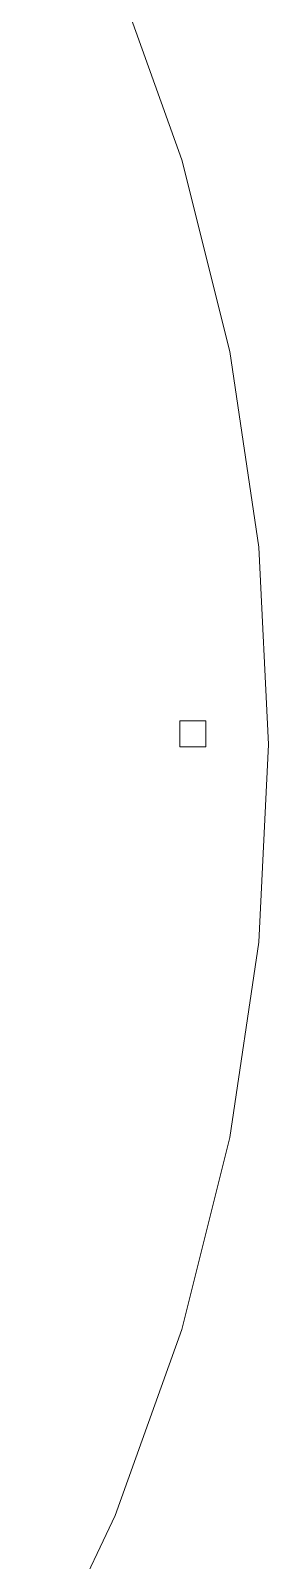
# Model space of a CAD drawing. Header units: centimetres. Extents: x -214 to 137, y -175 to 4.
# Drawn here: x -44.448 to -43.924, y -94.392 to -91.023 of the extents above; entities that cross this region are included whole.
import ezdxf

# ---------------------------------------------------------------- set-up
doc = ezdxf.new("R2010")
doc.units = ezdxf.units.CM
doc.header["$MEASUREMENT"] = 0
doc.layers.add('layer 1', color=7, linetype='Continuous')

msp = doc.modelspace()

# ---------------------------------------------------------------- linework, layer by layer
at = {"layer": 'layer 1', "color": 5, "lineweight": 9}
for points in [[(-44.11497, -91.3071), (-44.11497, -91.3071), (-44.26166, -90.89709), (-44.26166, -90.89709)], [(-44.11497, -91.3071), (-44.11497, -91.3071), (-44.26166, -90.89709), (-44.26166, -90.89709)], [(-44.11497, -91.3071), (-44.11497, -91.3071), (-44.26166, -90.89709), (-44.26166, -90.89709)], [(-44.11497, -91.3071), (-44.11497, -91.3071), (-44.26166, -90.89709), (-44.26166, -90.89709)], [(-44.11497, -91.3071), (-44.11497, -91.3071), (-44.26166, -90.89709), (-44.26166, -90.89709)], [(-44.11497, -91.3071), (-44.11497, -91.3071), (-44.26166, -90.89709), (-44.26166, -90.89709)], [(-44.11497, -91.3071), (-44.11497, -91.3071), (-44.26166, -90.89709), (-44.26166, -90.89709)], [(-44.11497, -91.3071), (-44.11497, -91.3071), (-44.26166, -90.89709), (-44.26166, -90.89709)], [(-44.11497, -91.3071), (-44.11497, -91.3071), (-44.26166, -90.89709), (-44.26166, -90.89709)], [(-44.11497, -91.3071), (-44.11497, -91.3071), (-44.26166, -90.89709), (-44.26166, -90.89709)], [(-44.11497, -91.3071), (-44.11497, -91.3071), (-44.26166, -90.89709), (-44.26166, -90.89709)], [(-44.11497, -91.3071), (-44.11497, -91.3071), (-44.26166, -90.89709), (-44.26166, -90.89709)], [(-44.11497, -91.3071), (-44.11497, -91.3071), (-44.26166, -90.89709), (-44.26166, -90.89709)], [(-44.11497, -91.3071), (-44.11497, -91.3071), (-44.26166, -90.89709), (-44.26166, -90.89709)], [(-44.11497, -91.3071), (-44.11497, -91.3071), (-44.26166, -90.89709), (-44.26166, -90.89709)], [(-44.11497, -91.3071), (-44.11497, -91.3071), (-44.26166, -90.89709), (-44.26166, -90.89709)], [(-44.11497, -91.3071), (-44.11497, -91.3071), (-44.26166, -90.89709), (-44.26166, -90.89709)], [(-44.11497, -91.3071), (-44.11497, -91.3071), (-44.26166, -90.89709), (-44.26166, -90.89709)], [(-44.11497, -91.3071), (-44.11497, -91.3071), (-44.26166, -90.89709), (-44.26166, -90.89709)], [(-44.11497, -91.3071), (-44.11497, -91.3071), (-44.26166, -90.89709), (-44.26166, -90.89709)], [(-44.11497, -91.3071), (-44.11497, -91.3071), (-44.26166, -90.89709), (-44.26166, -90.89709)], [(-44.11497, -91.3071), (-44.11497, -91.3071), (-44.26166, -90.89709), (-44.26166, -90.89709)], [(-44.11497, -91.3071), (-44.11497, -91.3071), (-44.26166, -90.89709), (-44.26166, -90.89709)], [(-44.11497, -91.3071), (-44.11497, -91.3071), (-44.26166, -90.89709), (-44.26166, -90.89709)], [(-44.11497, -91.3071), (-44.11497, -91.3071), (-44.26166, -90.89709), (-44.26166, -90.89709)], [(-44.00916, -91.72951), (-44.00916, -91.72951), (-44.11497, -91.3071), (-44.11497, -91.3071)], [(-44.00916, -91.72951), (-44.00916, -91.72951), (-44.11497, -91.3071), (-44.11497, -91.3071)], [(-44.00916, -91.72951), (-44.00916, -91.72951), (-44.11497, -91.3071), (-44.11497, -91.3071)], [(-44.00916, -91.72951), (-44.00916, -91.72951), (-44.11497, -91.3071), (-44.11497, -91.3071)], [(-44.00916, -91.72951), (-44.00916, -91.72951), (-44.11497, -91.3071), (-44.11497, -91.3071)], [(-44.00916, -91.72951), (-44.00916, -91.72951), (-44.11497, -91.3071), (-44.11497, -91.3071)], [(-44.00916, -91.72951), (-44.00916, -91.72951), (-44.11497, -91.3071), (-44.11497, -91.3071)], [(-44.00916, -91.72951), (-44.00916, -91.72951), (-44.11497, -91.3071), (-44.11497, -91.3071)], [(-44.00916, -91.72951), (-44.00916, -91.72951), (-44.11497, -91.3071), (-44.11497, -91.3071)], [(-44.00916, -91.72951), (-44.00916, -91.72951), (-44.11497, -91.3071), (-44.11497, -91.3071)], [(-44.00916, -91.72951), (-44.00916, -91.72951), (-44.11497, -91.3071), (-44.11497, -91.3071)], [(-44.00916, -91.72951), (-44.00916, -91.72951), (-44.11497, -91.3071), (-44.11497, -91.3071)], [(-44.00916, -91.72951), (-44.00916, -91.72951), (-44.11497, -91.3071), (-44.11497, -91.3071)], [(-44.00916, -91.72951), (-44.00916, -91.72951), (-44.11497, -91.3071), (-44.11497, -91.3071)], [(-44.00916, -91.72951), (-44.00916, -91.72951), (-44.11497, -91.3071), (-44.11497, -91.3071)], [(-44.00916, -91.72951), (-44.00916, -91.72951), (-44.11497, -91.3071), (-44.11497, -91.3071)], [(-44.00916, -91.72951), (-44.00916, -91.72951), (-44.11497, -91.3071), (-44.11497, -91.3071)], [(-44.00916, -91.72951), (-44.00916, -91.72951), (-44.11497, -91.3071), (-44.11497, -91.3071)], [(-44.00916, -91.72951), (-44.00916, -91.72951), (-44.11497, -91.3071), (-44.11497, -91.3071)], [(-44.00916, -91.72951), (-44.00916, -91.72951), (-44.11497, -91.3071), (-44.11497, -91.3071)], [(-44.00916, -91.72951), (-44.00916, -91.72951), (-44.11497, -91.3071), (-44.11497, -91.3071)], [(-44.00916, -91.72951), (-44.00916, -91.72951), (-44.11497, -91.3071), (-44.11497, -91.3071)], [(-44.00916, -91.72951), (-44.00916, -91.72951), (-44.11497, -91.3071), (-44.11497, -91.3071)], [(-44.00916, -91.72951), (-44.00916, -91.72951), (-44.11497, -91.3071), (-44.11497, -91.3071)], [(-44.00916, -91.72951), (-44.00916, -91.72951), (-44.11497, -91.3071), (-44.11497, -91.3071)], [(-43.94527, -92.16026), (-43.94527, -92.16026), (-44.00916, -91.72951), (-44.00916, -91.72951)], [(-43.94527, -92.16026), (-43.94527, -92.16026), (-44.00916, -91.72951), (-44.00916, -91.72951)], [(-43.94527, -92.16026), (-43.94527, -92.16026), (-44.00916, -91.72951), (-44.00916, -91.72951)], [(-43.94527, -92.16026), (-43.94527, -92.16026), (-44.00916, -91.72951), (-44.00916, -91.72951)], [(-43.94527, -92.16026), (-43.94527, -92.16026), (-44.00916, -91.72951), (-44.00916, -91.72951)], [(-43.94527, -92.16026), (-43.94527, -92.16026), (-44.00916, -91.72951), (-44.00916, -91.72951)], [(-43.94527, -92.16026), (-43.94527, -92.16026), (-44.00916, -91.72951), (-44.00916, -91.72951)], [(-43.94527, -92.16026), (-43.94527, -92.16026), (-44.00916, -91.72951), (-44.00916, -91.72951)], [(-43.94527, -92.16026), (-43.94527, -92.16026), (-44.00916, -91.72951), (-44.00916, -91.72951)], [(-43.94527, -92.16026), (-43.94527, -92.16026), (-44.00916, -91.72951), (-44.00916, -91.72951)], [(-43.94527, -92.16026), (-43.94527, -92.16026), (-44.00916, -91.72951), (-44.00916, -91.72951)], [(-43.94527, -92.16026), (-43.94527, -92.16026), (-44.00916, -91.72951), (-44.00916, -91.72951)], [(-43.94527, -92.16026), (-43.94527, -92.16026), (-44.00916, -91.72951), (-44.00916, -91.72951)], [(-43.94527, -92.16026), (-43.94527, -92.16026), (-44.00916, -91.72951), (-44.00916, -91.72951)], [(-43.94527, -92.16026), (-43.94527, -92.16026), (-44.00916, -91.72951), (-44.00916, -91.72951)], [(-43.94527, -92.16026), (-43.94527, -92.16026), (-44.00916, -91.72951), (-44.00916, -91.72951)], [(-43.94527, -92.16026), (-43.94527, -92.16026), (-44.00916, -91.72951), (-44.00916, -91.72951)], [(-43.94527, -92.16026), (-43.94527, -92.16026), (-44.00916, -91.72951), (-44.00916, -91.72951)], [(-43.94527, -92.16026), (-43.94527, -92.16026), (-44.00916, -91.72951), (-44.00916, -91.72951)], [(-43.94527, -92.16026), (-43.94527, -92.16026), (-44.00916, -91.72951), (-44.00916, -91.72951)], [(-43.94527, -92.16026), (-43.94527, -92.16026), (-44.00916, -91.72951), (-44.00916, -91.72951)], [(-43.94527, -92.16026), (-43.94527, -92.16026), (-44.00916, -91.72951), (-44.00916, -91.72951)], [(-43.94527, -92.16026), (-43.94527, -92.16026), (-44.00916, -91.72951), (-44.00916, -91.72951)], [(-43.94527, -92.16026), (-43.94527, -92.16026), (-44.00916, -91.72951), (-44.00916, -91.72951)], [(-43.94527, -92.16026), (-43.94527, -92.16026), (-44.00916, -91.72951), (-44.00916, -91.72951)], [(-43.9239, -92.59519), (-43.9239, -92.59519), (-43.94527, -92.16026), (-43.94527, -92.16026)], [(-43.9239, -92.59519), (-43.9239, -92.59519), (-43.94527, -92.16026), (-43.94527, -92.16026)], [(-43.9239, -92.59519), (-43.9239, -92.59519), (-43.94527, -92.16026), (-43.94527, -92.16026)], [(-43.9239, -92.59519), (-43.9239, -92.59519), (-43.94527, -92.16026), (-43.94527, -92.16026)], [(-43.9239, -92.59519), (-43.9239, -92.59519), (-43.94527, -92.16026), (-43.94527, -92.16026)], [(-43.9239, -92.59519), (-43.9239, -92.59519), (-43.94527, -92.16026), (-43.94527, -92.16026)], [(-43.9239, -92.59519), (-43.9239, -92.59519), (-43.94527, -92.16026), (-43.94527, -92.16026)], [(-43.9239, -92.59519), (-43.9239, -92.59519), (-43.94527, -92.16026), (-43.94527, -92.16026)], [(-43.9239, -92.59519), (-43.9239, -92.59519), (-43.94527, -92.16026), (-43.94527, -92.16026)], [(-43.9239, -92.59519), (-43.9239, -92.59519), (-43.94527, -92.16026), (-43.94527, -92.16026)], [(-43.9239, -92.59519), (-43.9239, -92.59519), (-43.94527, -92.16026), (-43.94527, -92.16026)], [(-43.9239, -92.59519), (-43.9239, -92.59519), (-43.94527, -92.16026), (-43.94527, -92.16026)], [(-43.9239, -92.59519), (-43.9239, -92.59519), (-43.94527, -92.16026), (-43.94527, -92.16026)], [(-43.9239, -92.59519), (-43.9239, -92.59519), (-43.94527, -92.16026), (-43.94527, -92.16026)], [(-43.9239, -92.59519), (-43.9239, -92.59519), (-43.94527, -92.16026), (-43.94527, -92.16026)], [(-43.9239, -92.59519), (-43.9239, -92.59519), (-43.94527, -92.16026), (-43.94527, -92.16026)], [(-43.9239, -92.59519), (-43.9239, -92.59519), (-43.94527, -92.16026), (-43.94527, -92.16026)], [(-43.9239, -92.59519), (-43.9239, -92.59519), (-43.94527, -92.16026), (-43.94527, -92.16026)], [(-43.9239, -92.59519), (-43.9239, -92.59519), (-43.94527, -92.16026), (-43.94527, -92.16026)], [(-43.9239, -92.59519), (-43.9239, -92.59519), (-43.94527, -92.16026), (-43.94527, -92.16026)], [(-43.9239, -92.59519), (-43.9239, -92.59519), (-43.94527, -92.16026), (-43.94527, -92.16026)], [(-43.9239, -92.59519), (-43.9239, -92.59519), (-43.94527, -92.16026), (-43.94527, -92.16026)], [(-43.9239, -92.59519), (-43.9239, -92.59519), (-43.94527, -92.16026), (-43.94527, -92.16026)], [(-43.9239, -92.59519), (-43.9239, -92.59519), (-43.94527, -92.16026), (-43.94527, -92.16026)], [(-43.9239, -92.59519), (-43.9239, -92.59519), (-43.94527, -92.16026), (-43.94527, -92.16026)], [(-44.06201, -92.54281), (-44.06201, -92.54281), (-44.11916, -92.54281), (-44.11916, -92.54281)], [(-44.11916, -92.54281), (-44.11916, -92.54281), (-44.11916, -92.59996), (-44.11916, -92.59996)], [(-44.06201, -92.54281), (-44.06201, -92.54281), (-44.11916, -92.54281), (-44.11916, -92.54281)], [(-44.11916, -92.54281), (-44.11916, -92.54281), (-44.11916, -92.59996), (-44.11916, -92.59996)], [(-44.06201, -92.54281), (-44.06201, -92.54281), (-44.11916, -92.54281), (-44.11916, -92.54281)], [(-44.11916, -92.54281), (-44.11916, -92.54281), (-44.11916, -92.59996), (-44.11916, -92.59996)], [(-44.06201, -92.54281), (-44.06201, -92.54281), (-44.11916, -92.54281), (-44.11916, -92.54281)], [(-44.11916, -92.54281), (-44.11916, -92.54281), (-44.11916, -92.59996), (-44.11916, -92.59996)], [(-44.06201, -92.54281), (-44.06201, -92.54281), (-44.11916, -92.54281), (-44.11916, -92.54281)], [(-44.11916, -92.54281), (-44.11916, -92.54281), (-44.11916, -92.59996), (-44.11916, -92.59996)], [(-44.06201, -92.54281), (-44.06201, -92.54281), (-44.11916, -92.54281), (-44.11916, -92.54281)], [(-44.11916, -92.54281), (-44.11916, -92.54281), (-44.11916, -92.59996), (-44.11916, -92.59996)], [(-44.06201, -92.54281), (-44.06201, -92.54281), (-44.11916, -92.54281), (-44.11916, -92.54281)], [(-44.11916, -92.54281), (-44.11916, -92.54281), (-44.11916, -92.59996), (-44.11916, -92.59996)], [(-44.06201, -92.54281), (-44.06201, -92.54281), (-44.11916, -92.54281), (-44.11916, -92.54281)], [(-44.11916, -92.54281), (-44.11916, -92.54281), (-44.11916, -92.59996), (-44.11916, -92.59996)], [(-44.06201, -92.54281), (-44.06201, -92.54281), (-44.11916, -92.54281), (-44.11916, -92.54281)], [(-44.11916, -92.54281), (-44.11916, -92.54281), (-44.11916, -92.59996), (-44.11916, -92.59996)], [(-44.06201, -92.54281), (-44.06201, -92.54281), (-44.11916, -92.54281), (-44.11916, -92.54281)], [(-44.11916, -92.54281), (-44.11916, -92.54281), (-44.11916, -92.59996), (-44.11916, -92.59996)], [(-44.06201, -92.54281), (-44.06201, -92.54281), (-44.11916, -92.54281), (-44.11916, -92.54281)], [(-44.11916, -92.54281), (-44.11916, -92.54281), (-44.11916, -92.59996), (-44.11916, -92.59996)], [(-44.06201, -92.54281), (-44.06201, -92.54281), (-44.11916, -92.54281), (-44.11916, -92.54281)], [(-44.11916, -92.54281), (-44.11916, -92.54281), (-44.11916, -92.59996), (-44.11916, -92.59996)], [(-44.06201, -92.54281), (-44.06201, -92.54281), (-44.11916, -92.54281), (-44.11916, -92.54281)], [(-44.11916, -92.54281), (-44.11916, -92.54281), (-44.11916, -92.59996), (-44.11916, -92.59996)], [(-44.06201, -92.54281), (-44.06201, -92.54281), (-44.11916, -92.54281), (-44.11916, -92.54281)], [(-44.11916, -92.54281), (-44.11916, -92.54281), (-44.11916, -92.59996), (-44.11916, -92.59996)], [(-44.06201, -92.54281), (-44.06201, -92.54281), (-44.11916, -92.54281), (-44.11916, -92.54281)], [(-44.11916, -92.54281), (-44.11916, -92.54281), (-44.11916, -92.59996), (-44.11916, -92.59996)], [(-44.06201, -92.54281), (-44.06201, -92.54281), (-44.11916, -92.54281), (-44.11916, -92.54281)], [(-44.11916, -92.54281), (-44.11916, -92.54281), (-44.11916, -92.59996), (-44.11916, -92.59996)], [(-44.06201, -92.54281), (-44.06201, -92.54281), (-44.11916, -92.54281), (-44.11916, -92.54281)], [(-44.11916, -92.54281), (-44.11916, -92.54281), (-44.11916, -92.59996), (-44.11916, -92.59996)], [(-44.06201, -92.54281), (-44.06201, -92.54281), (-44.11916, -92.54281), (-44.11916, -92.54281)], [(-44.11916, -92.54281), (-44.11916, -92.54281), (-44.11916, -92.59996), (-44.11916, -92.59996)], [(-44.06201, -92.54281), (-44.06201, -92.54281), (-44.11916, -92.54281), (-44.11916, -92.54281)], [(-44.11916, -92.54281), (-44.11916, -92.54281), (-44.11916, -92.59996), (-44.11916, -92.59996)], [(-44.06201, -92.54281), (-44.06201, -92.54281), (-44.11916, -92.54281), (-44.11916, -92.54281)], [(-44.11916, -92.54281), (-44.11916, -92.54281), (-44.11916, -92.59996), (-44.11916, -92.59996)], [(-44.06201, -92.54281), (-44.06201, -92.54281), (-44.11916, -92.54281), (-44.11916, -92.54281)], [(-44.11916, -92.54281), (-44.11916, -92.54281), (-44.11916, -92.59996), (-44.11916, -92.59996)], [(-44.06201, -92.54281), (-44.06201, -92.54281), (-44.11916, -92.54281), (-44.11916, -92.54281)], [(-44.11916, -92.54281), (-44.11916, -92.54281), (-44.11916, -92.59996), (-44.11916, -92.59996)], [(-44.06201, -92.54281), (-44.06201, -92.54281), (-44.11916, -92.54281), (-44.11916, -92.54281)], [(-44.11916, -92.54281), (-44.11916, -92.54281), (-44.11916, -92.59996), (-44.11916, -92.59996)], [(-44.06201, -92.54281), (-44.06201, -92.54281), (-44.11916, -92.54281), (-44.11916, -92.54281)], [(-44.11916, -92.54281), (-44.11916, -92.54281), (-44.11916, -92.59996), (-44.11916, -92.59996)], [(-44.06201, -92.54281), (-44.06201, -92.54281), (-44.11916, -92.54281), (-44.11916, -92.54281)], [(-44.11916, -92.54281), (-44.11916, -92.54281), (-44.11916, -92.59996), (-44.11916, -92.59996)], [(-44.06201, -92.59996), (-44.06201, -92.59996), (-44.06201, -92.54281), (-44.06201, -92.54281)], [(-44.06201, -92.59996), (-44.06201, -92.59996), (-44.06201, -92.54281), (-44.06201, -92.54281)], [(-44.06201, -92.59996), (-44.06201, -92.59996), (-44.06201, -92.54281), (-44.06201, -92.54281)], [(-44.06201, -92.59996), (-44.06201, -92.59996), (-44.06201, -92.54281), (-44.06201, -92.54281)], [(-44.06201, -92.59996), (-44.06201, -92.59996), (-44.06201, -92.54281), (-44.06201, -92.54281)], [(-44.06201, -92.59996), (-44.06201, -92.59996), (-44.06201, -92.54281), (-44.06201, -92.54281)], [(-44.06201, -92.59996), (-44.06201, -92.59996), (-44.06201, -92.54281), (-44.06201, -92.54281)], [(-44.06201, -92.59996), (-44.06201, -92.59996), (-44.06201, -92.54281), (-44.06201, -92.54281)], [(-44.06201, -92.59996), (-44.06201, -92.59996), (-44.06201, -92.54281), (-44.06201, -92.54281)], [(-44.06201, -92.59996), (-44.06201, -92.59996), (-44.06201, -92.54281), (-44.06201, -92.54281)], [(-44.06201, -92.59996), (-44.06201, -92.59996), (-44.06201, -92.54281), (-44.06201, -92.54281)], [(-44.06201, -92.59996), (-44.06201, -92.59996), (-44.06201, -92.54281), (-44.06201, -92.54281)], [(-44.06201, -92.59996), (-44.06201, -92.59996), (-44.06201, -92.54281), (-44.06201, -92.54281)], [(-44.06201, -92.59996), (-44.06201, -92.59996), (-44.06201, -92.54281), (-44.06201, -92.54281)], [(-44.06201, -92.59996), (-44.06201, -92.59996), (-44.06201, -92.54281), (-44.06201, -92.54281)], [(-44.06201, -92.59996), (-44.06201, -92.59996), (-44.06201, -92.54281), (-44.06201, -92.54281)], [(-44.06201, -92.59996), (-44.06201, -92.59996), (-44.06201, -92.54281), (-44.06201, -92.54281)], [(-44.06201, -92.59996), (-44.06201, -92.59996), (-44.06201, -92.54281), (-44.06201, -92.54281)], [(-44.06201, -92.59996), (-44.06201, -92.59996), (-44.06201, -92.54281), (-44.06201, -92.54281)], [(-44.06201, -92.59996), (-44.06201, -92.59996), (-44.06201, -92.54281), (-44.06201, -92.54281)], [(-44.06201, -92.59996), (-44.06201, -92.59996), (-44.06201, -92.54281), (-44.06201, -92.54281)], [(-44.06201, -92.59996), (-44.06201, -92.59996), (-44.06201, -92.54281), (-44.06201, -92.54281)], [(-44.06201, -92.59996), (-44.06201, -92.59996), (-44.06201, -92.54281), (-44.06201, -92.54281)], [(-44.06201, -92.59996), (-44.06201, -92.59996), (-44.06201, -92.54281), (-44.06201, -92.54281)], [(-44.06201, -92.59996), (-44.06201, -92.59996), (-44.06201, -92.54281), (-44.06201, -92.54281)], [(-44.11916, -92.59996), (-44.11916, -92.59996), (-44.06201, -92.59996), (-44.06201, -92.59996)], [(-44.11916, -92.59996), (-44.11916, -92.59996), (-44.06201, -92.59996), (-44.06201, -92.59996)], [(-44.11916, -92.59996), (-44.11916, -92.59996), (-44.06201, -92.59996), (-44.06201, -92.59996)], [(-44.11916, -92.59996), (-44.11916, -92.59996), (-44.06201, -92.59996), (-44.06201, -92.59996)], [(-44.11916, -92.59996), (-44.11916, -92.59996), (-44.06201, -92.59996), (-44.06201, -92.59996)], [(-44.11916, -92.59996), (-44.11916, -92.59996), (-44.06201, -92.59996), (-44.06201, -92.59996)], [(-44.11916, -92.59996), (-44.11916, -92.59996), (-44.06201, -92.59996), (-44.06201, -92.59996)], [(-44.11916, -92.59996), (-44.11916, -92.59996), (-44.06201, -92.59996), (-44.06201, -92.59996)], [(-44.11916, -92.59996), (-44.11916, -92.59996), (-44.06201, -92.59996), (-44.06201, -92.59996)], [(-44.11916, -92.59996), (-44.11916, -92.59996), (-44.06201, -92.59996), (-44.06201, -92.59996)], [(-44.11916, -92.59996), (-44.11916, -92.59996), (-44.06201, -92.59996), (-44.06201, -92.59996)], [(-44.11916, -92.59996), (-44.11916, -92.59996), (-44.06201, -92.59996), (-44.06201, -92.59996)], [(-44.11916, -92.59996), (-44.11916, -92.59996), (-44.06201, -92.59996), (-44.06201, -92.59996)], [(-44.11916, -92.59996), (-44.11916, -92.59996), (-44.06201, -92.59996), (-44.06201, -92.59996)], [(-44.11916, -92.59996), (-44.11916, -92.59996), (-44.06201, -92.59996), (-44.06201, -92.59996)], [(-44.11916, -92.59996), (-44.11916, -92.59996), (-44.06201, -92.59996), (-44.06201, -92.59996)], [(-44.11916, -92.59996), (-44.11916, -92.59996), (-44.06201, -92.59996), (-44.06201, -92.59996)], [(-44.11916, -92.59996), (-44.11916, -92.59996), (-44.06201, -92.59996), (-44.06201, -92.59996)], [(-44.11916, -92.59996), (-44.11916, -92.59996), (-44.06201, -92.59996), (-44.06201, -92.59996)], [(-44.11916, -92.59996), (-44.11916, -92.59996), (-44.06201, -92.59996), (-44.06201, -92.59996)], [(-44.11916, -92.59996), (-44.11916, -92.59996), (-44.06201, -92.59996), (-44.06201, -92.59996)], [(-44.11916, -92.59996), (-44.11916, -92.59996), (-44.06201, -92.59996), (-44.06201, -92.59996)], [(-44.11916, -92.59996), (-44.11916, -92.59996), (-44.06201, -92.59996), (-44.06201, -92.59996)], [(-44.11916, -92.59996), (-44.11916, -92.59996), (-44.06201, -92.59996), (-44.06201, -92.59996)], [(-44.11916, -92.59996), (-44.11916, -92.59996), (-44.06201, -92.59996), (-44.06201, -92.59996)], [(-43.94527, -93.03013), (-43.94527, -93.03013), (-43.9239, -92.59519), (-43.9239, -92.59519)], [(-43.94527, -93.03013), (-43.94527, -93.03013), (-43.9239, -92.59519), (-43.9239, -92.59519)], [(-43.94527, -93.03013), (-43.94527, -93.03013), (-43.9239, -92.59519), (-43.9239, -92.59519)], [(-43.94527, -93.03013), (-43.94527, -93.03013), (-43.9239, -92.59519), (-43.9239, -92.59519)], [(-43.94527, -93.03013), (-43.94527, -93.03013), (-43.9239, -92.59519), (-43.9239, -92.59519)], [(-43.94527, -93.03013), (-43.94527, -93.03013), (-43.9239, -92.59519), (-43.9239, -92.59519)], [(-43.94527, -93.03013), (-43.94527, -93.03013), (-43.9239, -92.59519), (-43.9239, -92.59519)], [(-43.94527, -93.03013), (-43.94527, -93.03013), (-43.9239, -92.59519), (-43.9239, -92.59519)], [(-43.94527, -93.03013), (-43.94527, -93.03013), (-43.9239, -92.59519), (-43.9239, -92.59519)], [(-43.94527, -93.03013), (-43.94527, -93.03013), (-43.9239, -92.59519), (-43.9239, -92.59519)], [(-43.94527, -93.03013), (-43.94527, -93.03013), (-43.9239, -92.59519), (-43.9239, -92.59519)], [(-43.94527, -93.03013), (-43.94527, -93.03013), (-43.9239, -92.59519), (-43.9239, -92.59519)], [(-43.94527, -93.03013), (-43.94527, -93.03013), (-43.9239, -92.59519), (-43.9239, -92.59519)], [(-43.94527, -93.03013), (-43.94527, -93.03013), (-43.9239, -92.59519), (-43.9239, -92.59519)], [(-43.94527, -93.03013), (-43.94527, -93.03013), (-43.9239, -92.59519), (-43.9239, -92.59519)], [(-43.94527, -93.03013), (-43.94527, -93.03013), (-43.9239, -92.59519), (-43.9239, -92.59519)], [(-43.94527, -93.03013), (-43.94527, -93.03013), (-43.9239, -92.59519), (-43.9239, -92.59519)], [(-43.94527, -93.03013), (-43.94527, -93.03013), (-43.9239, -92.59519), (-43.9239, -92.59519)], [(-43.94527, -93.03013), (-43.94527, -93.03013), (-43.9239, -92.59519), (-43.9239, -92.59519)], [(-43.94527, -93.03013), (-43.94527, -93.03013), (-43.9239, -92.59519), (-43.9239, -92.59519)], [(-43.94527, -93.03013), (-43.94527, -93.03013), (-43.9239, -92.59519), (-43.9239, -92.59519)], [(-43.94527, -93.03013), (-43.94527, -93.03013), (-43.9239, -92.59519), (-43.9239, -92.59519)], [(-43.94527, -93.03013), (-43.94527, -93.03013), (-43.9239, -92.59519), (-43.9239, -92.59519)], [(-43.94527, -93.03013), (-43.94527, -93.03013), (-43.9239, -92.59519), (-43.9239, -92.59519)], [(-43.94527, -93.03013), (-43.94527, -93.03013), (-43.9239, -92.59519), (-43.9239, -92.59519)], [(-44.00917, -93.46087), (-44.00917, -93.46087), (-43.94527, -93.03013), (-43.94527, -93.03013)], [(-44.00917, -93.46087), (-44.00917, -93.46087), (-43.94527, -93.03013), (-43.94527, -93.03013)], [(-44.00917, -93.46087), (-44.00917, -93.46087), (-43.94527, -93.03013), (-43.94527, -93.03013)], [(-44.00917, -93.46087), (-44.00917, -93.46087), (-43.94527, -93.03013), (-43.94527, -93.03013)], [(-44.00917, -93.46087), (-44.00917, -93.46087), (-43.94527, -93.03013), (-43.94527, -93.03013)], [(-44.00917, -93.46087), (-44.00917, -93.46087), (-43.94527, -93.03013), (-43.94527, -93.03013)], [(-44.00917, -93.46087), (-44.00917, -93.46087), (-43.94527, -93.03013), (-43.94527, -93.03013)], [(-44.00917, -93.46087), (-44.00917, -93.46087), (-43.94527, -93.03013), (-43.94527, -93.03013)], [(-44.00917, -93.46087), (-44.00917, -93.46087), (-43.94527, -93.03013), (-43.94527, -93.03013)], [(-44.00917, -93.46087), (-44.00917, -93.46087), (-43.94527, -93.03013), (-43.94527, -93.03013)], [(-44.00917, -93.46087), (-44.00917, -93.46087), (-43.94527, -93.03013), (-43.94527, -93.03013)], [(-44.00917, -93.46087), (-44.00917, -93.46087), (-43.94527, -93.03013), (-43.94527, -93.03013)], [(-44.00917, -93.46087), (-44.00917, -93.46087), (-43.94527, -93.03013), (-43.94527, -93.03013)], [(-44.00917, -93.46087), (-44.00917, -93.46087), (-43.94527, -93.03013), (-43.94527, -93.03013)], [(-44.00917, -93.46087), (-44.00917, -93.46087), (-43.94527, -93.03013), (-43.94527, -93.03013)], [(-44.00917, -93.46087), (-44.00917, -93.46087), (-43.94527, -93.03013), (-43.94527, -93.03013)], [(-44.00917, -93.46087), (-44.00917, -93.46087), (-43.94527, -93.03013), (-43.94527, -93.03013)], [(-44.00917, -93.46087), (-44.00917, -93.46087), (-43.94527, -93.03013), (-43.94527, -93.03013)], [(-44.00917, -93.46087), (-44.00917, -93.46087), (-43.94527, -93.03013), (-43.94527, -93.03013)], [(-44.00917, -93.46087), (-44.00917, -93.46087), (-43.94527, -93.03013), (-43.94527, -93.03013)], [(-44.00917, -93.46087), (-44.00917, -93.46087), (-43.94527, -93.03013), (-43.94527, -93.03013)], [(-44.00917, -93.46087), (-44.00917, -93.46087), (-43.94527, -93.03013), (-43.94527, -93.03013)], [(-44.00917, -93.46087), (-44.00917, -93.46087), (-43.94527, -93.03013), (-43.94527, -93.03013)], [(-44.00917, -93.46087), (-44.00917, -93.46087), (-43.94527, -93.03013), (-43.94527, -93.03013)], [(-44.00917, -93.46087), (-44.00917, -93.46087), (-43.94527, -93.03013), (-43.94527, -93.03013)], [(-44.11498, -93.88328), (-44.11498, -93.88328), (-44.00917, -93.46087), (-44.00917, -93.46087)], [(-44.11498, -93.88328), (-44.11498, -93.88328), (-44.00917, -93.46087), (-44.00917, -93.46087)], [(-44.11498, -93.88328), (-44.11498, -93.88328), (-44.00917, -93.46087), (-44.00917, -93.46087)], [(-44.11498, -93.88328), (-44.11498, -93.88328), (-44.00917, -93.46087), (-44.00917, -93.46087)], [(-44.11498, -93.88328), (-44.11498, -93.88328), (-44.00917, -93.46087), (-44.00917, -93.46087)], [(-44.11498, -93.88328), (-44.11498, -93.88328), (-44.00917, -93.46087), (-44.00917, -93.46087)], [(-44.11498, -93.88328), (-44.11498, -93.88328), (-44.00917, -93.46087), (-44.00917, -93.46087)], [(-44.11498, -93.88328), (-44.11498, -93.88328), (-44.00917, -93.46087), (-44.00917, -93.46087)], [(-44.11498, -93.88328), (-44.11498, -93.88328), (-44.00917, -93.46087), (-44.00917, -93.46087)], [(-44.11498, -93.88328), (-44.11498, -93.88328), (-44.00917, -93.46087), (-44.00917, -93.46087)], [(-44.11498, -93.88328), (-44.11498, -93.88328), (-44.00917, -93.46087), (-44.00917, -93.46087)], [(-44.11498, -93.88328), (-44.11498, -93.88328), (-44.00917, -93.46087), (-44.00917, -93.46087)], [(-44.11498, -93.88328), (-44.11498, -93.88328), (-44.00917, -93.46087), (-44.00917, -93.46087)], [(-44.11498, -93.88328), (-44.11498, -93.88328), (-44.00917, -93.46087), (-44.00917, -93.46087)], [(-44.11498, -93.88328), (-44.11498, -93.88328), (-44.00917, -93.46087), (-44.00917, -93.46087)], [(-44.11498, -93.88328), (-44.11498, -93.88328), (-44.00917, -93.46087), (-44.00917, -93.46087)], [(-44.11498, -93.88328), (-44.11498, -93.88328), (-44.00917, -93.46087), (-44.00917, -93.46087)], [(-44.11498, -93.88328), (-44.11498, -93.88328), (-44.00917, -93.46087), (-44.00917, -93.46087)], [(-44.11498, -93.88328), (-44.11498, -93.88328), (-44.00917, -93.46087), (-44.00917, -93.46087)], [(-44.11498, -93.88328), (-44.11498, -93.88328), (-44.00917, -93.46087), (-44.00917, -93.46087)], [(-44.11498, -93.88328), (-44.11498, -93.88328), (-44.00917, -93.46087), (-44.00917, -93.46087)], [(-44.11498, -93.88328), (-44.11498, -93.88328), (-44.00917, -93.46087), (-44.00917, -93.46087)], [(-44.11498, -93.88328), (-44.11498, -93.88328), (-44.00917, -93.46087), (-44.00917, -93.46087)], [(-44.11498, -93.88328), (-44.11498, -93.88328), (-44.00917, -93.46087), (-44.00917, -93.46087)], [(-44.11498, -93.88328), (-44.11498, -93.88328), (-44.00917, -93.46087), (-44.00917, -93.46087)], [(-44.26167, -94.29329), (-44.26167, -94.29329), (-44.11498, -93.88328), (-44.11498, -93.88328)], [(-44.26167, -94.29329), (-44.26167, -94.29329), (-44.11498, -93.88328), (-44.11498, -93.88328)], [(-44.26167, -94.29329), (-44.26167, -94.29329), (-44.11498, -93.88328), (-44.11498, -93.88328)], [(-44.26167, -94.29329), (-44.26167, -94.29329), (-44.11498, -93.88328), (-44.11498, -93.88328)], [(-44.26167, -94.29329), (-44.26167, -94.29329), (-44.11498, -93.88328), (-44.11498, -93.88328)], [(-44.26167, -94.29329), (-44.26167, -94.29329), (-44.11498, -93.88328), (-44.11498, -93.88328)], [(-44.26167, -94.29329), (-44.26167, -94.29329), (-44.11498, -93.88328), (-44.11498, -93.88328)], [(-44.26167, -94.29329), (-44.26167, -94.29329), (-44.11498, -93.88328), (-44.11498, -93.88328)], [(-44.26167, -94.29329), (-44.26167, -94.29329), (-44.11498, -93.88328), (-44.11498, -93.88328)], [(-44.26167, -94.29329), (-44.26167, -94.29329), (-44.11498, -93.88328), (-44.11498, -93.88328)], [(-44.26167, -94.29329), (-44.26167, -94.29329), (-44.11498, -93.88328), (-44.11498, -93.88328)], [(-44.26167, -94.29329), (-44.26167, -94.29329), (-44.11498, -93.88328), (-44.11498, -93.88328)], [(-44.26167, -94.29329), (-44.26167, -94.29329), (-44.11498, -93.88328), (-44.11498, -93.88328)], [(-44.26167, -94.29329), (-44.26167, -94.29329), (-44.11498, -93.88328), (-44.11498, -93.88328)], [(-44.26167, -94.29329), (-44.26167, -94.29329), (-44.11498, -93.88328), (-44.11498, -93.88328)], [(-44.26167, -94.29329), (-44.26167, -94.29329), (-44.11498, -93.88328), (-44.11498, -93.88328)], [(-44.26167, -94.29329), (-44.26167, -94.29329), (-44.11498, -93.88328), (-44.11498, -93.88328)], [(-44.26167, -94.29329), (-44.26167, -94.29329), (-44.11498, -93.88328), (-44.11498, -93.88328)], [(-44.26167, -94.29329), (-44.26167, -94.29329), (-44.11498, -93.88328), (-44.11498, -93.88328)], [(-44.26167, -94.29329), (-44.26167, -94.29329), (-44.11498, -93.88328), (-44.11498, -93.88328)], [(-44.26167, -94.29329), (-44.26167, -94.29329), (-44.11498, -93.88328), (-44.11498, -93.88328)], [(-44.26167, -94.29329), (-44.26167, -94.29329), (-44.11498, -93.88328), (-44.11498, -93.88328)], [(-44.26167, -94.29329), (-44.26167, -94.29329), (-44.11498, -93.88328), (-44.11498, -93.88328)], [(-44.26167, -94.29329), (-44.26167, -94.29329), (-44.11498, -93.88328), (-44.11498, -93.88328)], [(-44.26167, -94.29329), (-44.26167, -94.29329), (-44.11498, -93.88328), (-44.11498, -93.88328)], [(-44.44786, -94.68694), (-44.44786, -94.68694), (-44.26167, -94.29329), (-44.26167, -94.29329)], [(-44.44786, -94.68694), (-44.44786, -94.68694), (-44.26167, -94.29329), (-44.26167, -94.29329)], [(-44.44786, -94.68694), (-44.44786, -94.68694), (-44.26167, -94.29329), (-44.26167, -94.29329)], [(-44.44786, -94.68694), (-44.44786, -94.68694), (-44.26167, -94.29329), (-44.26167, -94.29329)], [(-44.44786, -94.68694), (-44.44786, -94.68694), (-44.26167, -94.29329), (-44.26167, -94.29329)], [(-44.44786, -94.68694), (-44.44786, -94.68694), (-44.26167, -94.29329), (-44.26167, -94.29329)], [(-44.44786, -94.68694), (-44.44786, -94.68694), (-44.26167, -94.29329), (-44.26167, -94.29329)], [(-44.44786, -94.68694), (-44.44786, -94.68694), (-44.26167, -94.29329), (-44.26167, -94.29329)], [(-44.44786, -94.68694), (-44.44786, -94.68694), (-44.26167, -94.29329), (-44.26167, -94.29329)], [(-44.44786, -94.68694), (-44.44786, -94.68694), (-44.26167, -94.29329), (-44.26167, -94.29329)], [(-44.44786, -94.68694), (-44.44786, -94.68694), (-44.26167, -94.29329), (-44.26167, -94.29329)], [(-44.44786, -94.68694), (-44.44786, -94.68694), (-44.26167, -94.29329), (-44.26167, -94.29329)], [(-44.44786, -94.68694), (-44.44786, -94.68694), (-44.26167, -94.29329), (-44.26167, -94.29329)], [(-44.44786, -94.68694), (-44.44786, -94.68694), (-44.26167, -94.29329), (-44.26167, -94.29329)], [(-44.44786, -94.68694), (-44.44786, -94.68694), (-44.26167, -94.29329), (-44.26167, -94.29329)], [(-44.44786, -94.68694), (-44.44786, -94.68694), (-44.26167, -94.29329), (-44.26167, -94.29329)], [(-44.44786, -94.68694), (-44.44786, -94.68694), (-44.26167, -94.29329), (-44.26167, -94.29329)], [(-44.44786, -94.68694), (-44.44786, -94.68694), (-44.26167, -94.29329), (-44.26167, -94.29329)], [(-44.44786, -94.68694), (-44.44786, -94.68694), (-44.26167, -94.29329), (-44.26167, -94.29329)], [(-44.44786, -94.68694), (-44.44786, -94.68694), (-44.26167, -94.29329), (-44.26167, -94.29329)], [(-44.44786, -94.68694), (-44.44786, -94.68694), (-44.26167, -94.29329), (-44.26167, -94.29329)], [(-44.44786, -94.68694), (-44.44786, -94.68694), (-44.26167, -94.29329), (-44.26167, -94.29329)], [(-44.44786, -94.68694), (-44.44786, -94.68694), (-44.26167, -94.29329), (-44.26167, -94.29329)], [(-44.44786, -94.68694), (-44.44786, -94.68694), (-44.26167, -94.29329), (-44.26167, -94.29329)], [(-44.44786, -94.68694), (-44.44786, -94.68694), (-44.26167, -94.29329), (-44.26167, -94.29329)]]:
    msp.add_open_spline(points, degree=3, dxfattribs=at)

doc.saveas('drawing.dxf')
